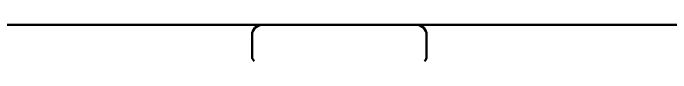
# Model space of a CAD drawing. Header units: millimetres. Extents: x 0 to 420, y 0 to 297.
# Drawn here: x 317.951 to 320.945, y 207.723 to 207.886 of the extents above; entities that cross this region are included whole.
import ezdxf

# ---------------------------------------------------------------- set-up
doc = ezdxf.new("R2010")
doc.units = ezdxf.units.MM
doc.header["$LTSCALE"] = 0.75
doc.layers.add('Visible', color=7, linetype='Continuous', lineweight=50)

msp = doc.modelspace()

# ---------------------------------------------------------------- linework, layer by layer
at = {"layer": 'Visible', "extrusion": (0, 1, 0)}
for p, q in [((323.6853, 207.8859), (317.9087, 207.8859)), ((319.039, 207.7439), (319.039, 207.8405)), ((319.8336, 207.7439), (319.8336, 207.8405))]:
    msp.add_line(p, q, dxfattribs=at)
at = {"layer": 'Visible', "extrusion": (1e-16, 0, -1)}
for centre, radius, start, end in [((-319.0843, 207.8405), 0.0454, 0, 90), ((-319.7883, 207.8405), 0.0454, 90, 180), ((-319.0662, 207.7439), 0.0272, 308.9148, 0), ((-319.8064, 207.7439), 0.0272, 180, 231.0852)]:
    msp.add_arc(centre, radius, start, end, dxfattribs=at)

doc.saveas('drawing.dxf')
